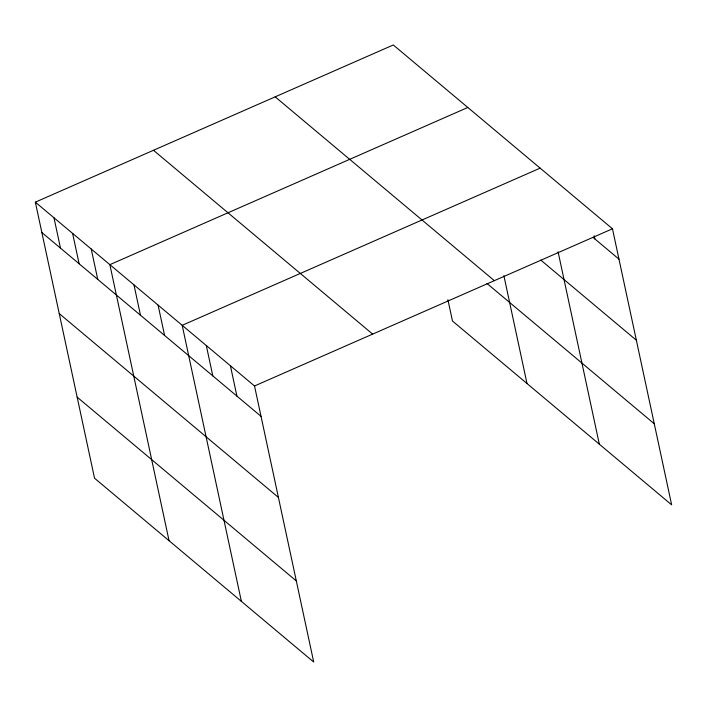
<?xml version="1.0" encoding="UTF-8"?>
<svg xmlns="http://www.w3.org/2000/svg" width="707" height="707" viewBox="0 0 707 707"><rect width="100%" height="100%" fill="white"/><g stroke="black" fill="none" stroke-linecap="round" stroke-linejoin="round"><path stroke-width="1.06" d="M35.35 202.158L254.52 385.978L313.705 662.026L94.535 478.206L35.35 202.158L393.295 44.974L612.465 228.794L671.65 504.842L452.48 321.022L447.902 299.688M467.813 107.473L109.868 264.657L169.053 540.705M540.139 168.133L182.194 325.317L241.379 601.365M254.52 385.978L612.465 228.794M593.208 237.543L618.979 259.16M540.758 260.052L636.362 340.235M275.173 96.841L494.343 280.661M486.937 283.427L654.267 423.767M153.472 150.282L372.642 334.102M41.863 232.515L261.033 416.335M59.238 313.599L278.408 497.419M77.151 397.131L296.321 580.951M594.198 235.793L594.87 238.939M558.088 251.833L599.324 444.182M503.879 275.677L526.998 383.521M230.411 365.758L236.925 396.114M206.303 345.537L212.816 375.894M158.085 305.097L164.598 335.454M133.976 284.877L140.49 315.234M91.238 249.032L97.752 279.389M72.609 233.407L79.122 263.764M53.979 217.783L60.493 248.139"/></g></svg>
